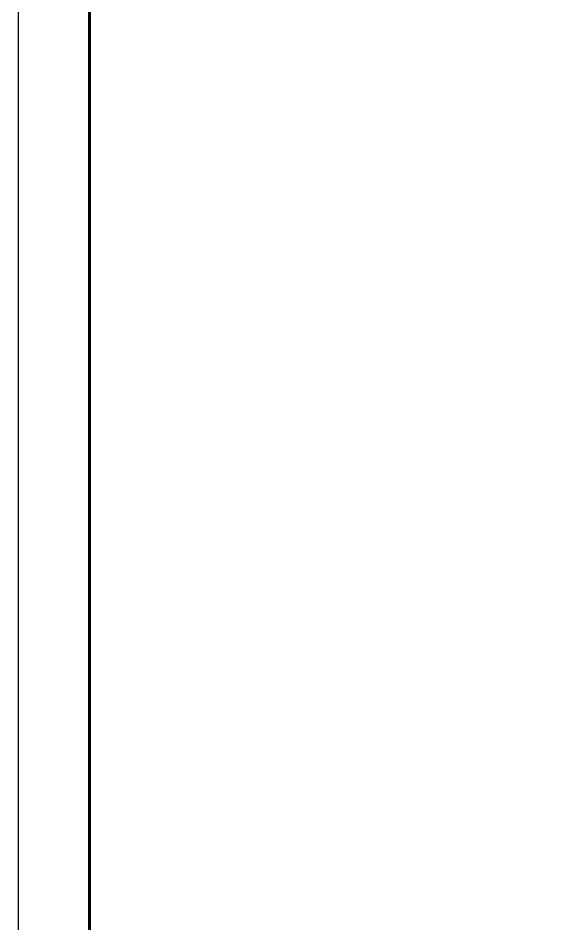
# Model space of a CAD drawing. Header units: millimetres. Extents: x 1336014 to 2939047, y -333549 to -60566.
# Drawn here: x 1494738 to 1497877, y -155129 to -149804 of the extents above; entities that cross this region are included whole.
import ezdxf

# ---------------------------------------------------------------- set-up
doc = ezdxf.new("R2010")
doc.units = ezdxf.units.MM
doc.header["$MEASUREMENT"] = 0
for name, color, linetype, lineweight in [('05.Text', 253, 'Continuous', 18), ('11.Khung bo', 32, 'Continuous', 50), ('12.Khung', 36, 'Continuous', 25)]:
    doc.layers.add(name, color=color, linetype=linetype, lineweight=lineweight)
doc.layers.add('Tpl_Bound', color=1, linetype='Continuous', plot=False)

# ---------------------------------------------------------------- blocks, each defined once
blk = doc.blocks.new('100')
at = {"layer": '11.Khung bo', "const_width": 26.7}
blk.add_lwpolyline([(1860913, -945239.8), (1860913, -916940.1), (1896062.6, -916940.1), (1896062.6, -945239.8)], close=True, dxfattribs=at)
blk.add_lwpolyline([(1860913, -945239.8), (1860913, -916940.1), (1896062.6, -916940.1), (1896062.6, -945239.8)], close=True, dxfattribs=at)
blk.add_lwpolyline([(1860913, -945239.8), (1860913, -916940.1), (1896062.6, -916940.1), (1896062.6, -945239.8)], close=True, dxfattribs=at)
at = {"layer": '12.Khung'}
blk.add_lwpolyline([(1901579.2, -945939.8), (1901579.2, -916240.1), (1859579.6, -916240.1), (1859579.6, -945939.8)], close=True, dxfattribs=at)
blk.add_lwpolyline([(1901579.2, -945939.8), (1901579.2, -916240.1), (1859579.6, -916240.1), (1859579.6, -945939.8)], close=True, dxfattribs=at)
blk.add_lwpolyline([(1901579.2, -945939.8), (1901579.2, -916240.1), (1859579.6, -916240.1), (1859579.6, -945939.8)], close=True, dxfattribs=at)

msp = doc.modelspace()

# ---------------------------------------------------------------- linework, layer by layer
at = {"layer": 'Tpl_Bound', "color": 1}
msp.add_lwpolyline([(1463238.3, -161916.3), (1463238.3, -139641.5), (1494738, -139641.5), (1494738, -161916.3)], close=True, dxfattribs=at)

# ---------------------------------------------------------------- block references
at = {"layer": '05.Text', "xscale": 0.6, "yscale": 0.6, "zscale": 0.6, "rotation": 270}
msp.add_blockref('100', (2062301.9, 976106.3), dxfattribs=at)

doc.saveas('drawing.dxf')
